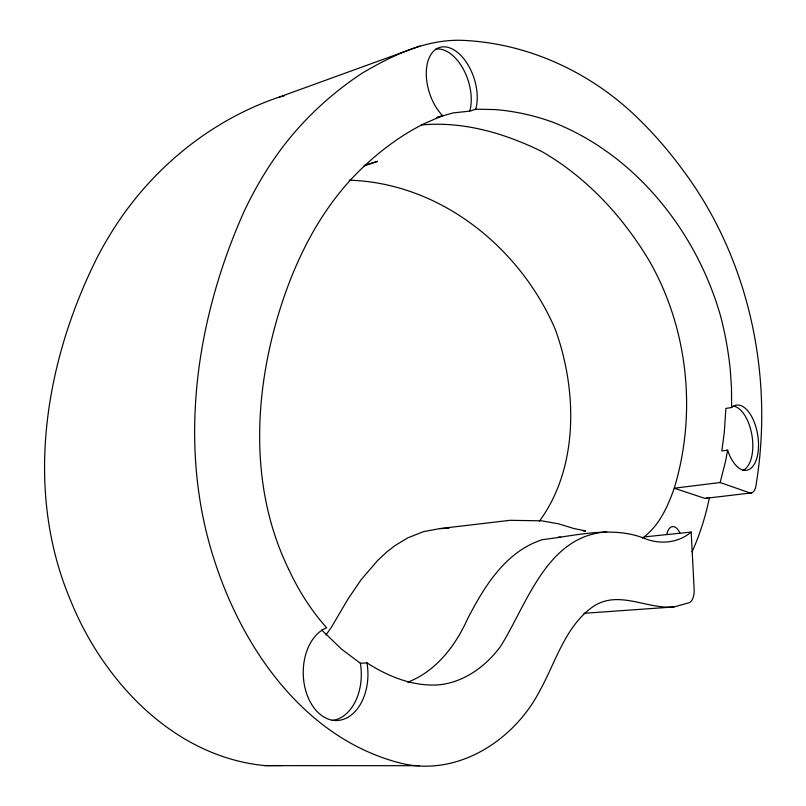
<?xml version="1.0" encoding="UTF-8"?>
<svg xmlns="http://www.w3.org/2000/svg" width="806" height="806" viewBox="0 0 806 806"><rect width="100%" height="100%" fill="white"/><g stroke="black" fill="none" stroke-linecap="round" stroke-linejoin="round"><path stroke-width="1.21" d="M727.606 450.151A32.955 16.452 81.1 0 0 751.353 467.893A32.955 16.452 81.1 0 0 755.373 425.225A32.955 16.452 81.1 0 0 731.606 407.524L725.874 408.42L724.332 432.066L721.813 450.947L727.606 450.151L725.602 461.052L720.131 482.532L674.249 488.204C667.69 506.863 658.945 526.258 642.432 538.136M709.482 497.463C705.603 516.102 699.961 534.418 692.092 551.767M326.057 634.826L331.407 627.28L347.91 599.16L361.058 579.816L377.54 560.603L386.558 552.181L394.628 545.833L407.564 537.955L423.493 531.668L439.613 528.625L509.956 520.323L541.551 520.807L558.407 523.789L573.791 528.514L585.791 531.003L583.353 530.912M539.446 521.089C578.91 467.47 577.318 389.56 555.173 329.11C520.041 247.442 440.106 182.861 349.21 180.201M583.937 613.306L673.997 606.948L689.16 602.727A14.317 7.576 84 0 0 694.147 589.418L691.185 532.071C677.866 543.476 658.754 544.836 643.077 537.814C610.555 525.834 575.665 535.819 542.519 539.627C505.715 551.324 484.174 586.546 467.5 619.068C455.289 646.029 436.157 671.086 407.806 682.219M731.606 407.524L731.505 388.129L730.347 370.669A194.125 106.14 79.4 0 0 720.896 317.211C697.14 232.319 635.662 154.45 552.473 122.059A580.894 344.263 86.6 0 0 494.813 109.576L475.802 109.183A40.038 23.485 72.2 0 0 460.468 55.04A40.038 23.485 72.2 0 0 427.885 61.427A40.038 23.485 72.2 0 0 442.595 115.691L424.309 123.59A562.951 325.342 85.8 0 0 364.886 165.532C321.554 205.671 294.623 260.036 277.939 315.972C253.537 398.194 250.283 490.169 288.457 568.784M720.131 482.532L749.56 492.798A13.208 6.579 81.8 0 0 755.827 486.33C774.163 377.127 749.782 259.814 683.186 170.509A473.958 279.551 82.7 0 0 639.732 120.013C592.44 72.933 528.031 42.688 461.032 40.3C425.296 39.464 392.31 55.463 362.237 73.114C327.095 96.307 296.417 125.877 272.841 160.807A467.48 284.548 82.8 0 0 244.017 211.605C195.586 320.032 176.998 446.776 214.749 561.389C243.402 650.13 305.424 738.407 399.705 762.919C456.972 777.649 514.359 740.563 539.99 690.359C555.777 661.978 564.996 626.826 592.481 607.029C618.091 589.115 646.815 609.568 673.997 606.948M419.896 46.033L279.339 97.042C218.819 117.404 165.693 157.603 127.59 208.653A433.628 293.082 83.6 0 0 97.687 256.459C44.924 361.33 23.565 489.403 70.565 600.41C103.279 681.614 174.106 756.915 265.013 765.619L419.15 765.7M363.939 166.016L377.551 161.331L364.453 165.361M442.595 115.691L436.53 117.656L453.123 112.911L469.797 111.117L475.802 109.183M279.339 97.042L284.055 95.934M421.266 124.99C462.896 121.031 504.455 133.141 541.521 151.377C586.849 177.38 623.199 216.915 649.727 261.607C688.344 329.523 696.837 413.589 674.249 488.204L704.192 498.148A12.956 6.72 82 0 0 707.285 497.816M706.298 498.239L751.625 492.909M606.696 531.91C546.942 535.778 527.366 603.382 500.677 646.211C485.494 667.046 462.009 683.82 435.623 685.029C411 685.785 387.374 676.012 366.992 662.885L360.363 663.237L341.694 649.253L321.644 629.98M644.367 536.907L691.185 532.071M439.613 528.625L449.053 528.232M265.013 765.619L282.231 765.549M558.437 537.098L560.805 537.189M366.992 662.885A47.151 32.351 88.6 0 1 343.749 719.214A47.151 32.351 88.6 0 1 304.376 684.919A47.151 32.351 88.6 0 1 326.702 627.793A210.507 137.846 81.4 0 1 288.457 568.784M435.804 49.106A39.917 23.525 72.1 0 1 463.238 69.004A39.917 23.525 72.1 0 1 469.797 111.117M733.692 406.113A32.875 16.493 81.1 0 1 752.169 436.741A32.875 16.493 81.1 0 1 742.961 470.372M360.363 663.237A46.99 32.371 88.7 0 1 332.052 720.524M666.864 534.217A14.125 7.546 83.1 0 1 679.861 532.957"/></g></svg>
